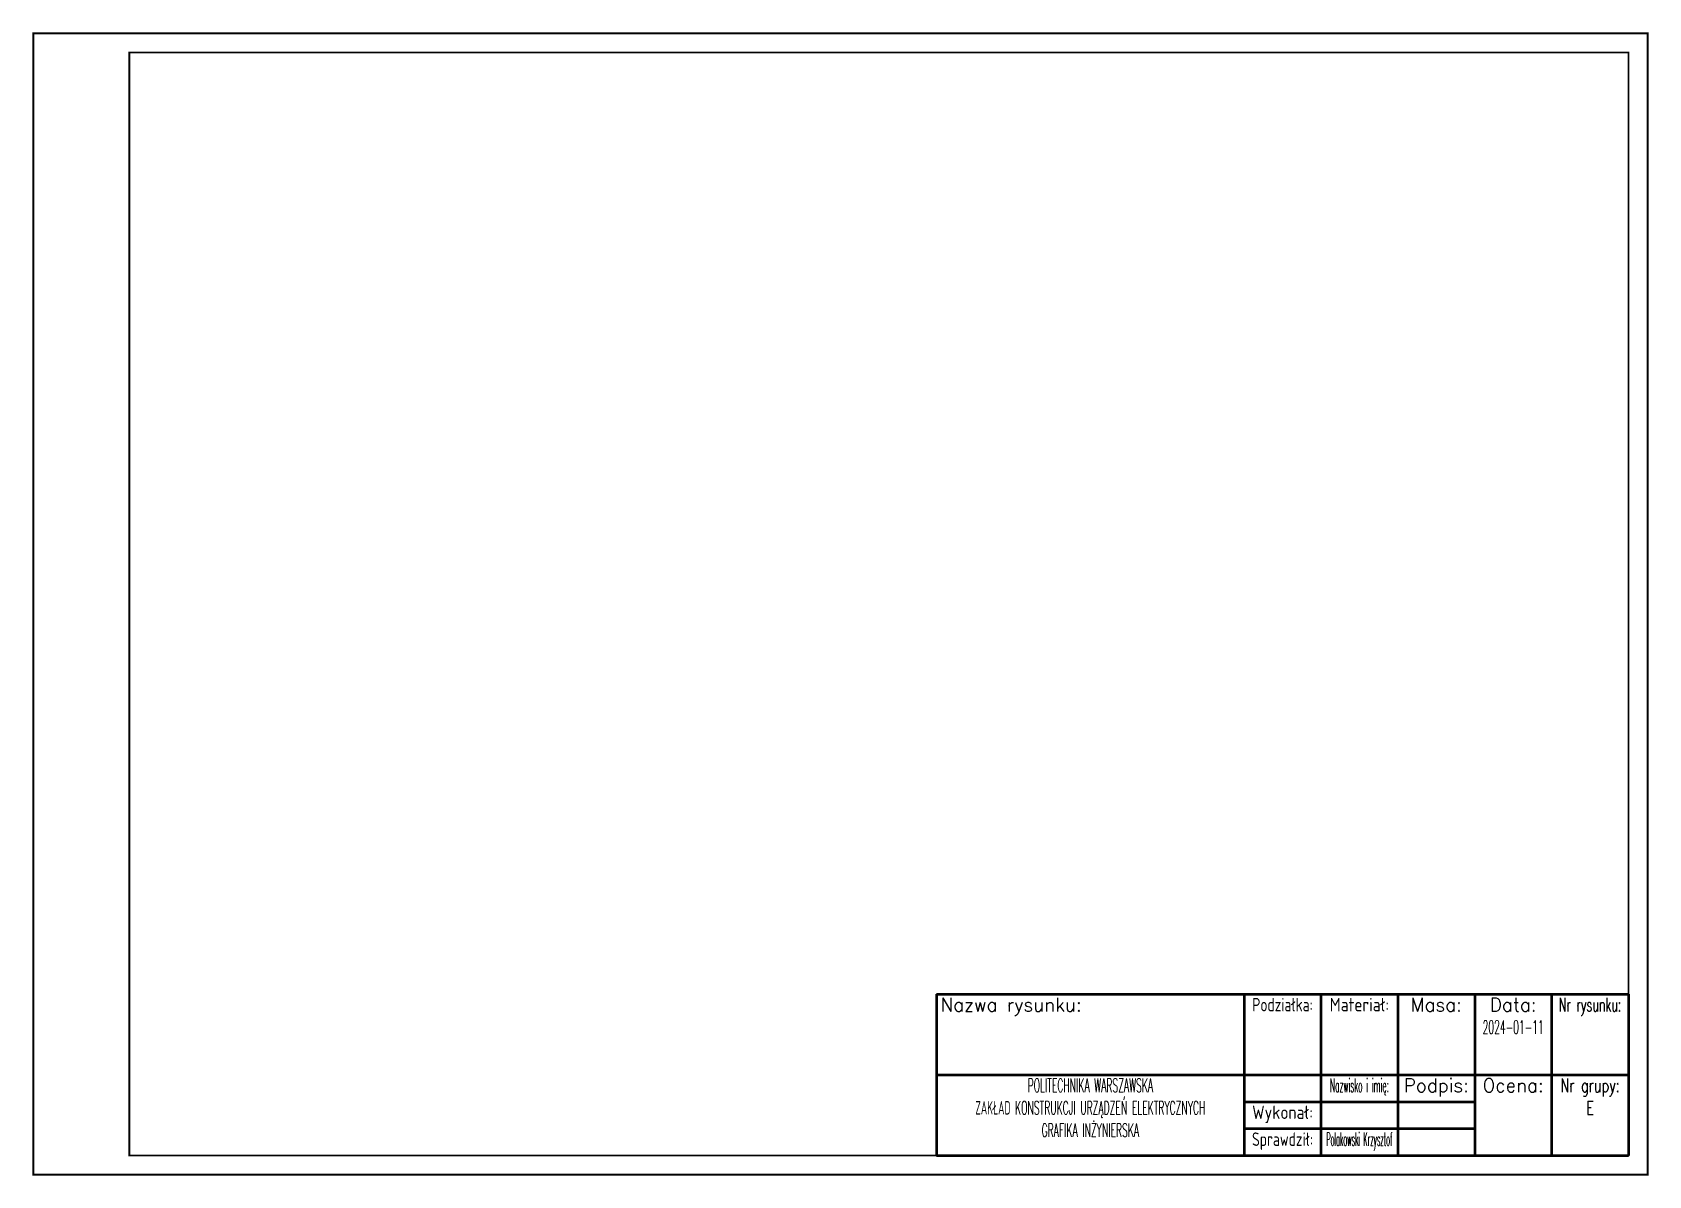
# Paper-space layout 'Arkusz A3' of a CAD drawing. Extents: x 0 to 420, y 0 to 297.
import ezdxf

# ---------------------------------------------------------------- set-up
doc = ezdxf.new("R2010")
doc.units = 0
doc.header["$LTSCALE"] = 0.3
doc.layers.get('0').update_dxf_attribs({"color": 2, "linetype": 'CONTINUOUS'})
doc.layers.add('5 Ramka wewnetrzna', color=7, linetype='CONTINUOUS')
doc.layers.add('7 Tabelka', color=7, linetype='CONTINUOUS')
doc.layers.add('6 Ramka zewnetrzna', color=5, linetype='CONTINUOUS', plot=False)
doc.styles.add('Tabelka', font='simplex.shx', dxfattribs={"height": 3.5})

# ---------------------------------------------------------------- blocks, each defined once
blk = doc.blocks.new('*T35')
at = {"layer": '7 Tabelka', "color": 7, "linetype": 'Continuous', "lineweight": 50, "transparency": 16777216}
for p, q in [((0, 0), (180, 0)), ((0, 0), (0, -42)), ((80, 0), (80, -42)), ((100, 0), (100, -42)), ((120, 0), (120, -42)), ((140, 0), (140, -42)), ((160, 0), (160, -42)), ((180, 0), (180, -42)), ((0, -21), (180, -21)), ((80, -28), (140, -28)), ((80, -35), (140, -35)), ((0, -42), (180, -42))]:
    blk.add_line(p, q, dxfattribs=at)
at = {"layer": '7 Tabelka', "color": 7, "transparency": 16777216, "char_height": 3.5, "style": 'Tabelka'}
for s, insert, width, attachment_point in [('Nazwa rysunku:', (1, -1), 78, 1), ('{\\W0.7;Podziałka:}', (90, -1), 18, 2), ('{\\W0.8;Materiał:}', (110, -1), 18, 2), ('Masa:', (130, -1), 18, 2), ('Data:\\P{\\W0.5;2024-01-11}', (150, -1), 18, 2), ('{\\W0.6;Nr rysunku:}', (170, -1), 18, 2), ('{\\W0.5;POLITECHNIKA WARSZAWSKA\\PZAKŁAD KONSTRUKCJI URZĄDZEŃ ELEKTRYCZNYCH\\PGRAFIKA INŻYNIERSKA}', (40, -22), 78, 2), ('{\\W0.4;Nazwisko i imię:}', (110, -22), 18, 2), ('Podpis:', (130, -22), 18, 2), ('Ocena:', (150, -22), 18, 2), ('{\\W0.7;Nr grupy:\\PE}', (170, -22), 18, 2), ('{\\W0.8;Wykonał:}', (90, -29), 18, 2), ('{\\W0.7;Sprawdził:}', (90, -36), 18, 2), ('{\\W0.3;Polakowski Krzysztof}', (110, -36), 18, 2)]:
    blk.add_mtext(s, dxfattribs=dict(at, insert=insert, width=width, attachment_point=attachment_point))

psp = doc.layouts.new('Arkusz A3')

# ---------------------------------------------------------------- linework, layer by layer
at = {"layer": '5 Ramka wewnetrzna', "const_width": 0.5}
psp.add_lwpolyline([(25, 5), (415, 5), (415, 292), (25, 292)], close=True, dxfattribs=at)
at = {"layer": '6 Ramka zewnetrzna', "const_width": 0.5}
psp.add_lwpolyline([(0, 0), (420, 0), (420, 297), (0, 297)], close=True, dxfattribs=at)

# ---------------------------------------------------------------- block references
psp.add_blockref('*T35', (235, 47))

doc.saveas('drawing.dxf')
